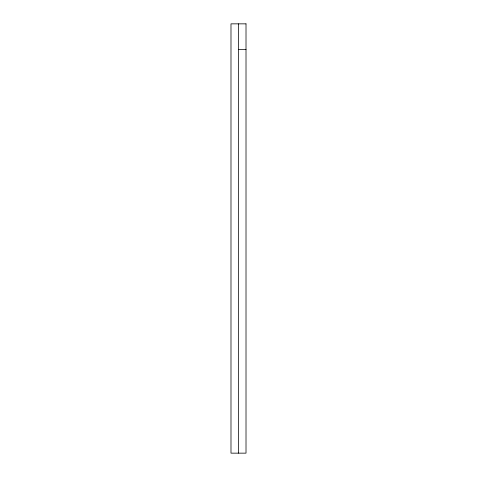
<?xml version="1.0" encoding="UTF-8"?>
<svg xmlns="http://www.w3.org/2000/svg" width="477" height="477" viewBox="0 0 477 477"><rect width="100%" height="100%" fill="white"/><g stroke="black" fill="none" stroke-linecap="round" stroke-linejoin="round"><path stroke-width="0.72" d="M238.5 49.608L246.013 49.608M238.5 23.85L238.5 453.15M246.013 23.85L230.987 23.85L230.987 453.15L246.013 453.15L246.013 23.85"/></g></svg>
